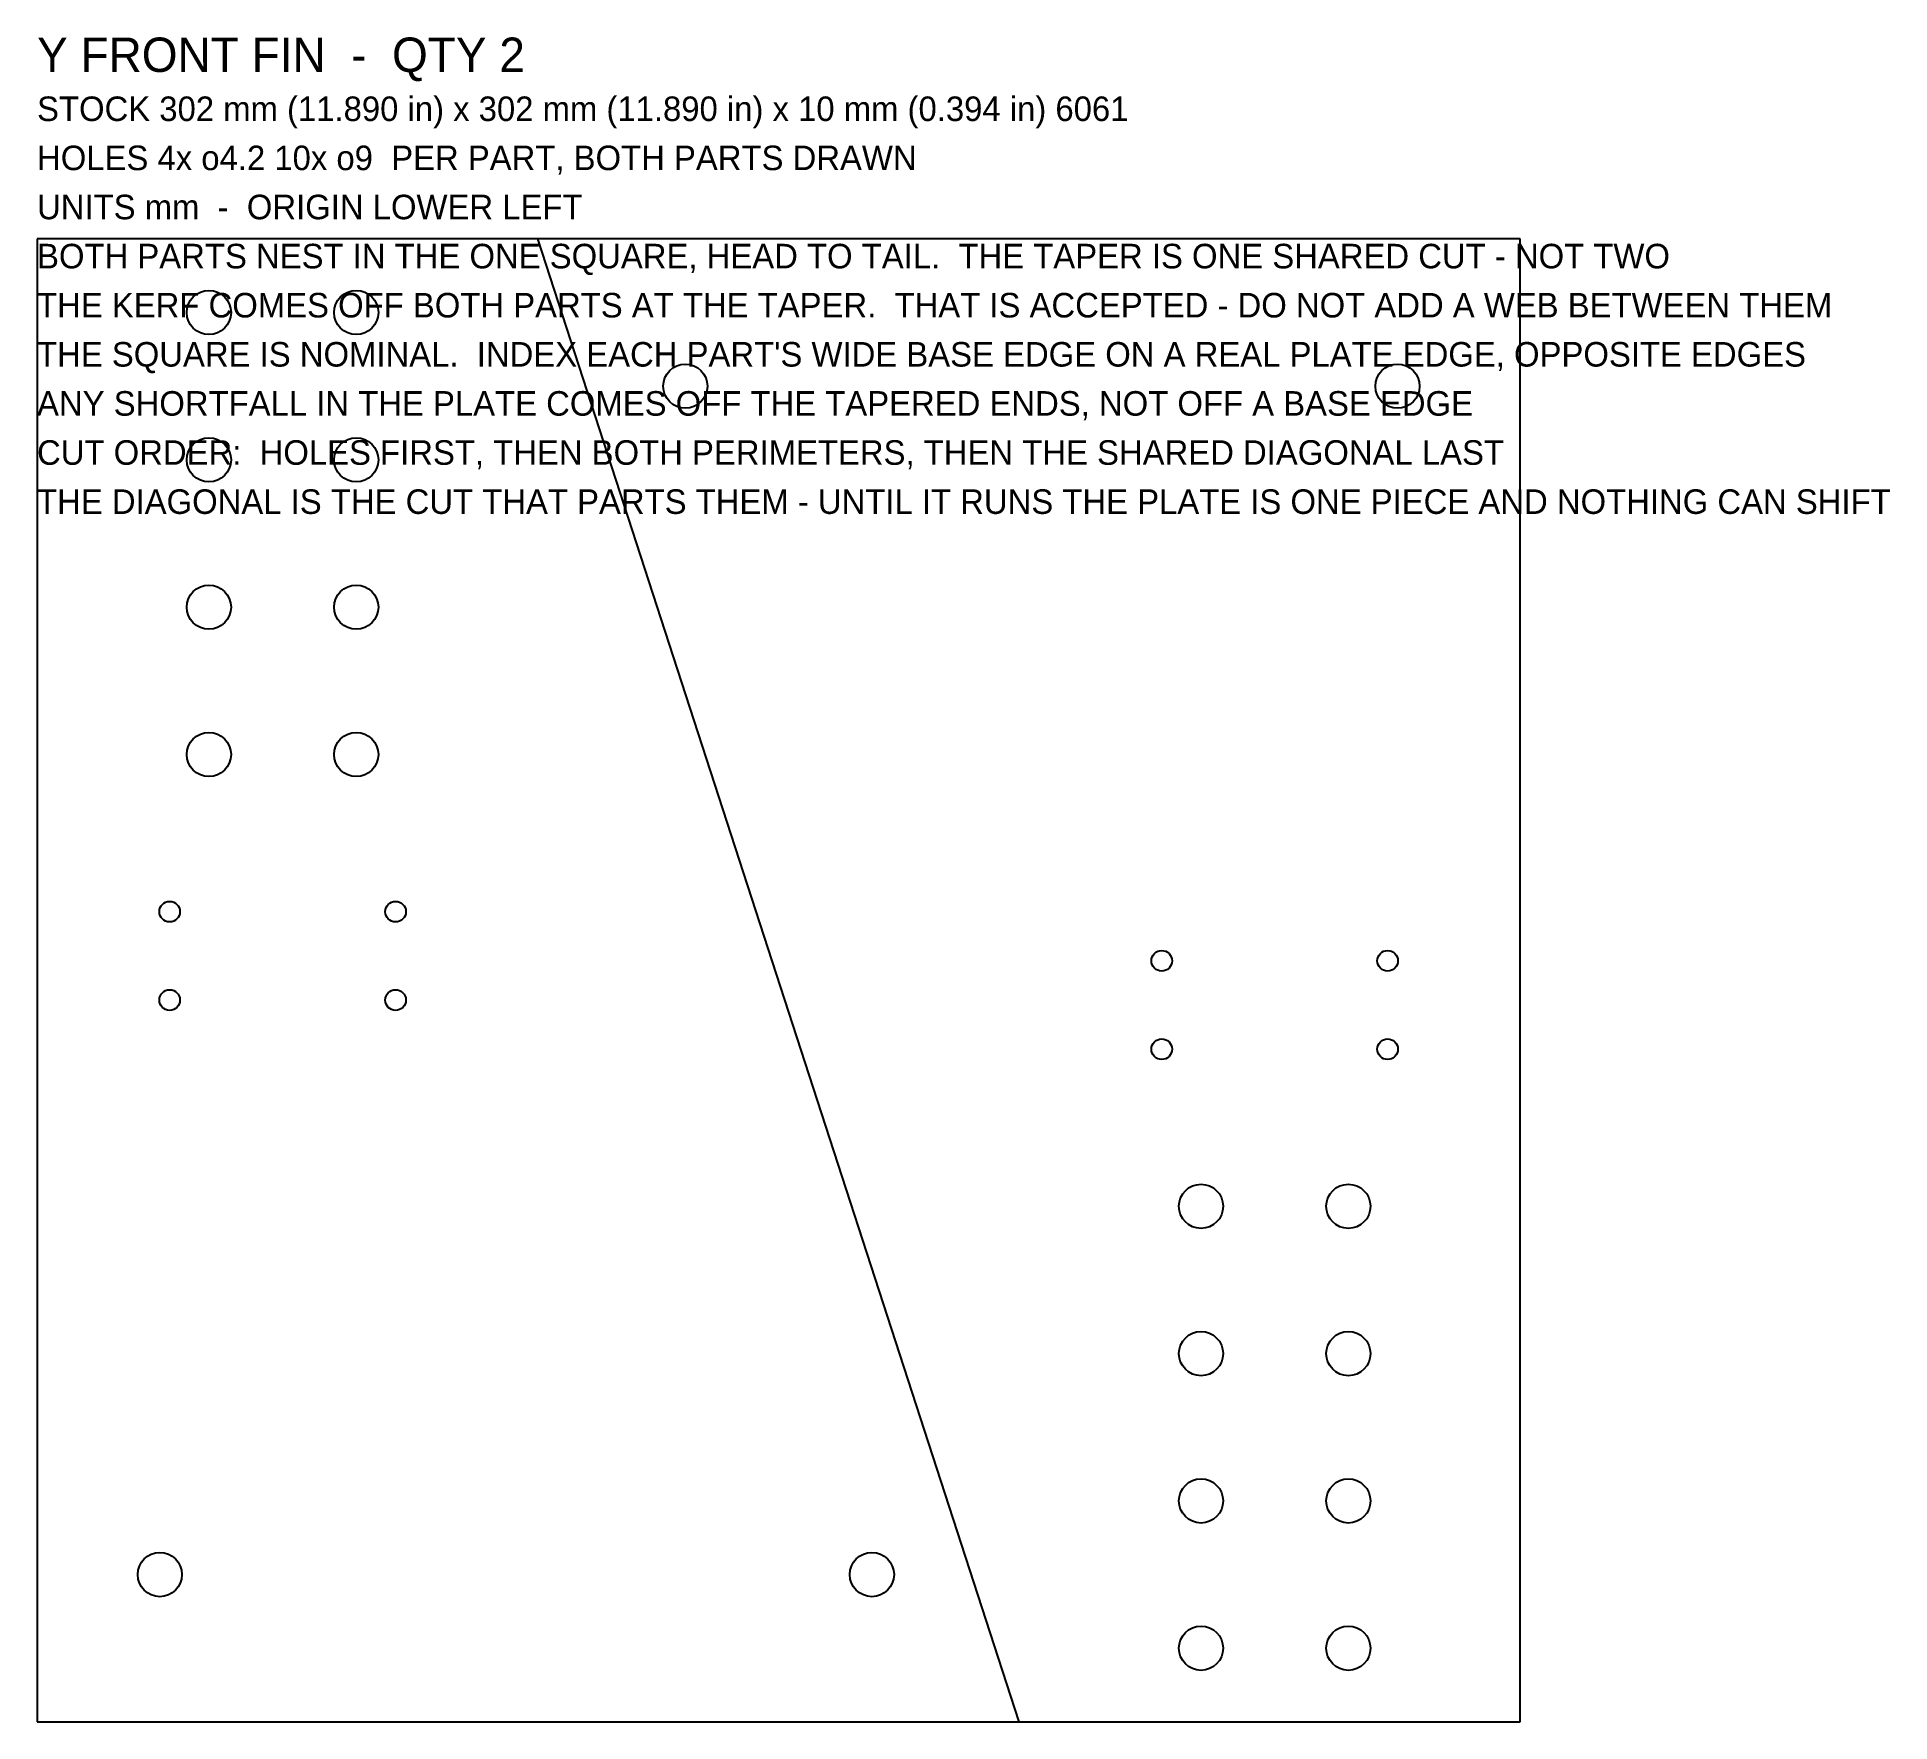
# Model space of a CAD drawing. Header units: metres. Extents: x 0 to 377, y 0 to 343.
import ezdxf

# ---------------------------------------------------------------- set-up
doc = ezdxf.new("R2010")
doc.units = ezdxf.units.M

msp = doc.modelspace()

# ---------------------------------------------------------------- linework, layer by layer
at = {"layer": 'HOLES'}
for centre, radius in [((35, 287), 4.5), ((65, 287), 4.5), ((132, 272), 4.5), ((277, 272), 4.5), ((35, 257), 4.5), ((65, 257), 4.5), ((35, 227), 4.5), ((65, 227), 4.5), ((35, 197), 4.5), ((65, 197), 4.5), ((27, 165), 2.1), ((73, 165), 2.1), ((229, 155), 2.1), ((275, 155), 2.1), ((27, 147), 2.1), ((73, 147), 2.1), ((229, 137), 2.1), ((275, 137), 2.1), ((237, 105), 4.5), ((267, 105), 4.5), ((237, 75), 4.5), ((267, 75), 4.5), ((237, 45), 4.5), ((267, 45), 4.5), ((25, 30), 4.5), ((170, 30), 4.5), ((237, 15), 4.5), ((267, 15), 4.5)]:
    msp.add_circle(centre, radius, dxfattribs=at)
at = {"layer": 'OUTLINE'}
for p, q in [((102, 302), (0, 302)), ((0, 302), (0, 0)), ((302, 302), (102, 302)), ((200, 0), (102, 302)), ((302, 0), (302, 302)), ((0, 0), (200, 0)), ((200, 0), (302, 0))]:
    msp.add_line(p, q, dxfattribs=at)
at = {"layer": 'STOCK'}
for p, q in [((302, 302), (0, 302)), ((0, 302), (0, 0)), ((302, 0), (302, 302)), ((0, 0), (302, 0))]:
    msp.add_line(p, q, dxfattribs=at)

# ---------------------------------------------------------------- texts
at = {"layer": 'NOTES'}
for s, height, p in [('Y FRONT FIN  -  QTY 2', 7, (0, 336)), ('STOCK 302 mm (11.890 in) x 302 mm (11.890 in) x 10 mm (0.394 in) 6061', 5, (0, 326)), ('HOLES 4x o4.2 10x o9  PER PART, BOTH PARTS DRAWN', 5, (0, 316)), ('UNITS mm  -  ORIGIN LOWER LEFT', 5, (0, 306)), ('BOTH PARTS NEST IN THE ONE SQUARE, HEAD TO TAIL.  THE TAPER IS ONE SHARED CUT - NOT TWO', 5, (0, 296)), ('THE KERF COMES OFF BOTH PARTS AT THE TAPER.  THAT IS ACCEPTED - DO NOT ADD A WEB BETWEEN THEM', 5, (0, 286)), ("THE SQUARE IS NOMINAL.  INDEX EACH PART'S WIDE BASE EDGE ON A REAL PLATE EDGE, OPPOSITE EDGES", 5, (0, 276)), ('ANY SHORTFALL IN THE PLATE COMES OFF THE TAPERED ENDS, NOT OFF A BASE EDGE', 5, (0, 266)), ('CUT ORDER:  HOLES FIRST, THEN BOTH PERIMETERS, THEN THE SHARED DIAGONAL LAST', 5, (0, 256)), ('THE DIAGONAL IS THE CUT THAT PARTS THEM - UNTIL IT RUNS THE PLATE IS ONE PIECE AND NOTHING CAN SHIFT', 5, (0, 246))]:
    msp.add_text(s, height=height, dxfattribs=at).set_placement(p)

doc.saveas('drawing.dxf')
